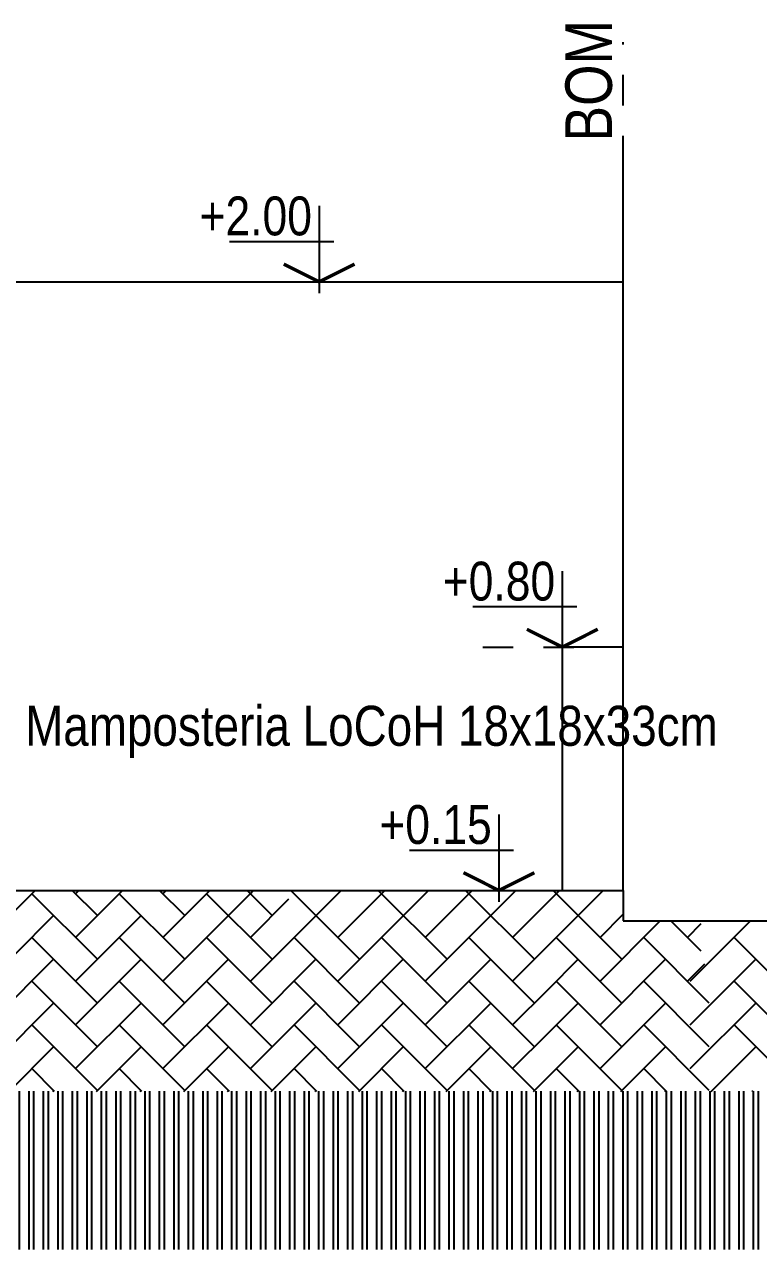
# Model space of a CAD drawing. Header units: millimetres. Extents: x 221 to 543, y -43 to 148.
# Drawn here: x 299.27 to 301.683, y 40.212 to 44.238 of the extents above; entities that cross this region are included whole.
import ezdxf

# ---------------------------------------------------------------- set-up
doc = ezdxf.new("R2010")
doc.units = ezdxf.units.MM
doc.linetypes.add('ACAD_ISO04W100', pattern=[30, 24, -3, 0, -3])
doc.linetypes.add('HIDDEN2', pattern=[4.7625, 3.175, -1.5875])
doc.layers.add('10-M-A-100', color=3, linetype='Continuous')
doc.layers.add('10-NIVELES EN CORTE', color=7, linetype='Continuous')
doc.styles.add('NARROW', font='ARIALN.TTF')

# ---------------------------------------------------------------- blocks, each defined once
blk = doc.blocks.new('NIVEL-CORTE')
at = {"color": 8}
for p, q in [((0, 0.3332), (0, -0.0499)), ((-0.0639, 0.1759), (0.3926, 0.1759))]:
    blk.add_line(p, q, dxfattribs=at)
at = {"layer": '10-M-A-100', "color": 8, "linetype": 'HIDDEN2', "ltscale": 0.03}
blk.add_line((0.3491, 0), (-0.0639, 0), dxfattribs=at)
at = {"layer": '10-NIVELES EN CORTE', "const_width": 0.015}
for points in [[(0, 0), (-0.1552, 0.0778)], [(0, 0), (0.1552, 0.0778)]]:
    blk.add_lwpolyline(points, dxfattribs=at)
at = {"layer": '10-NIVELES EN CORTE', "style": 'NARROW'}
blk.add_attdef('NIVEL', (0.0552, 0.2039), '', height=0.17, dxfattribs=at)

msp = doc.modelspace()

# ---------------------------------------------------------------- hatches: boundary and pattern name
h = msp.add_hatch()
h.set_pattern_fill('ANSI32', color=251, scale=0.005, angle=45, style=0)
h.set_pattern_definition([(90, (67.827806, 0.05659), (-0.047625, 3e-18), []), (90, (67.84368, 0.072465), (-0.047625, 3e-18), [])])
h.paths.add_polyline_path([(281.1349, 40.7326), (274.5328, 40.7326), (274.5328, 40.2119), (281.1349, 40.2119)])
h.paths.add_polyline_path([(285.5658, 40.7326), (281.1349, 40.7326), (281.1349, 40.2119), (285.5658, 40.2119)])
h.paths.add_polyline_path([(290.0854, 40.7326), (285.5658, 40.7326), (285.5658, 40.2119), (290.0854, 40.2119)])
h.paths.add_polyline_path([(294.8573, 40.7326), (290.0854, 40.7326), (290.0854, 40.2119), (294.8573, 40.2119)])
h.paths.add_polyline_path([(299.8386, 40.7326), (294.8573, 40.7326), (294.8573, 40.2119), (299.8386, 40.2119)])
h.paths.add_polyline_path([(304.0944, 40.7326), (299.8386, 40.7326), (299.8386, 40.2119), (304.0944, 40.2119)])

# ---------------------------------------------------------------- linework, layer by layer
at = {"color": 252, "linetype": 'ACAD_ISO04W100', "ltscale": 0.02}
msp.add_line((301.238, 43.3918), (301.238, 44.1795), dxfattribs=at)
at = {"color": 253}
for p, q in [((299.239, 43.3918), (301.238, 43.3918)), ((301.238, 42.1917), (301.238, 43.3918)), ((299.239, 41.3261), (299.3047, 41.3917)), ((299.5095, 41.3092), (299.427, 41.3917)), ((299.4377, 41.381), (299.4483, 41.3917)), ((299.4377, 41.2373), (299.592, 41.3917)), ((299.7969, 41.3092), (299.7143, 41.3917)), ((299.725, 41.0937), (300.0232, 41.3918)), ((299.725, 41.381), (299.7357, 41.3917)), ((299.725, 41.2373), (299.8794, 41.3917)), ((300.0842, 41.3092), (300.0017, 41.3917)), ((300.0124, 41.0937), (300.3106, 41.3918)), ((300.0124, 41.381), (300.0231, 41.3917)), ((300.3716, 41.1655), (300.1453, 41.3918)), ((300.2998, 41.2373), (300.4543, 41.3918)), ((300.2998, 41.0937), (300.598, 41.3918)), ((300.659, 41.1655), (300.4326, 41.3918)), ((300.5871, 41.2373), (300.7416, 41.3918)), ((300.5871, 41.0937), (300.8853, 41.3918)), ((300.9463, 41.1655), (300.72, 41.3918)), ((300.8745, 41.2373), (301.029, 41.3918)), ((300.9924, 41.2115), (301.1727, 41.3918)), ((301.2337, 41.1655), (301.0074, 41.3918)), ((299.5095, 41.1655), (299.294, 41.381)), ((299.7969, 41.1655), (299.5813, 41.381)), ((300.0842, 41.1655), (299.8687, 41.381)), ((300.0124, 41.2373), (300.139, 41.364)), ((299.239, 41.1824), (299.3658, 41.3092)), ((299.4377, 41.0937), (299.6532, 41.3092)), ((301.1619, 41.2373), (301.238, 41.3135)), ((301.1619, 41.0937), (301.3599, 41.2917)), ((301.4947, 41.1919), (301.3949, 41.2917)), ((301.4492, 41.2373), (301.4947, 41.2828)), ((301.4587, 41.0937), (301.6567, 41.2917)), ((299.5095, 41.0218), (299.294, 41.2373)), ((299.7969, 41.0218), (299.5813, 41.2373)), ((300.0842, 41.0218), (299.8687, 41.2373)), ((300.3716, 41.0218), (300.1561, 41.2373)), ((300.659, 41.0218), (300.4434, 41.2373)), ((300.9463, 41.0218), (300.7308, 41.2373)), ((301.2337, 41.0218), (301.0182, 41.2373)), ((301.5211, 41.0218), (301.3056, 41.2373)), ((301.8179, 41.0218), (301.6024, 41.2373)), ((300.8745, 41.0937), (300.9924, 41.2115)), ((299.1503, 40.95), (299.3658, 41.1655)), ((299.4377, 40.95), (299.6532, 41.1655)), ((299.725, 40.95), (299.9406, 41.1655)), ((300.0124, 40.95), (300.2279, 41.1655)), ((300.2998, 40.95), (300.5153, 41.1655)), ((300.5871, 40.95), (300.8027, 41.1655)), ((300.9924, 41.0679), (301.09, 41.1655)), ((301.1619, 40.95), (301.3774, 41.1655)), ((301.4492, 41.0937), (301.5066, 41.151)), ((301.4587, 40.95), (301.6742, 41.1655)), ((299.5095, 40.8781), (299.294, 41.0937)), ((299.7969, 40.8781), (299.5813, 41.0937)), ((300.0842, 40.8781), (299.8687, 41.0937)), ((300.3716, 40.8781), (300.1561, 41.0937)), ((300.659, 40.8781), (300.4434, 41.0937)), ((300.9463, 40.8781), (300.7308, 41.0937)), ((300.8745, 40.95), (300.9924, 41.0679)), ((301.2337, 40.8781), (301.0182, 41.0937)), ((301.5211, 40.8781), (301.3056, 41.0937)), ((301.8179, 40.8781), (301.6024, 41.0937)), ((299.1503, 40.8063), (299.3658, 41.0218)), ((299.4377, 40.8063), (299.6532, 41.0218)), ((299.725, 40.8063), (299.9406, 41.0218)), ((300.0124, 40.8063), (300.2279, 41.0218)), ((300.2998, 40.8063), (300.5153, 41.0218)), ((300.5871, 40.8063), (300.8027, 41.0218)), ((300.9924, 40.9242), (301.09, 41.0218)), ((301.1619, 40.8063), (301.3774, 41.0218)), ((301.4587, 40.8063), (301.6742, 41.0218)), ((299.5095, 40.7344), (299.294, 40.95)), ((299.7969, 40.7344), (299.5813, 40.95)), ((300.0842, 40.7344), (299.8687, 40.95)), ((300.3716, 40.7344), (300.1561, 40.95)), ((300.659, 40.7344), (300.4434, 40.95)), ((300.9463, 40.7344), (300.7308, 40.95)), ((301.2337, 40.7344), (301.0182, 40.95)), ((301.5211, 40.7344), (301.3056, 40.95)), ((301.8179, 40.7344), (301.6024, 40.95)), ((300.8745, 40.8063), (300.9924, 40.9242)), ((299.2193, 40.7316), (299.3658, 40.8781)), ((299.5066, 40.7316), (299.6532, 40.8781)), ((299.794, 40.7316), (299.9406, 40.8781)), ((300.0814, 40.7316), (300.2279, 40.8781)), ((300.3687, 40.7316), (300.5153, 40.8781)), ((300.6561, 40.7316), (300.8027, 40.8781)), ((300.9924, 40.7805), (301.09, 40.8781)), ((301.2308, 40.7316), (301.3774, 40.8781)), ((301.5276, 40.7316), (301.6742, 40.8781)), ((299.3687, 40.7316), (299.294, 40.8063)), ((299.6561, 40.7316), (299.5813, 40.8063)), ((299.9434, 40.7316), (299.8687, 40.8063)), ((300.2308, 40.7316), (300.1561, 40.8063)), ((300.5182, 40.7316), (300.4434, 40.8063)), ((300.8055, 40.7316), (300.7308, 40.8063)), ((300.9435, 40.7316), (300.9924, 40.7805)), ((301.0929, 40.7316), (301.0182, 40.8063)), ((301.3803, 40.7316), (301.3056, 40.8063)), ((299.3629, 40.7316), (299.3658, 40.7344)), ((299.6503, 40.7316), (299.6532, 40.7344)), ((299.9377, 40.7316), (299.9406, 40.7344)), ((300.225, 40.7316), (300.2279, 40.7344)), ((300.5124, 40.7316), (300.5153, 40.7344)), ((300.7998, 40.7316), (300.8027, 40.7344)), ((301.0871, 40.7316), (301.09, 40.7344)), ((301.3745, 40.7316), (301.3774, 40.7344)), ((301.6619, 40.7316), (301.6648, 40.7344))]:
    msp.add_line(p, q, dxfattribs=at)
at = {"color": 2}
for p, q in [((301.238, 42.1917), (301.038, 42.1917)), ((301.038, 42.1917), (301.038, 41.3917)), ((301.238, 41.3917), (301.238, 42.1917))]:
    msp.add_line(p, q, dxfattribs=at)
at = {"color": 6}
for p, q in [((274.5328, 41.3918), (301.2396, 41.3918)), ((301.238, 41.3917), (301.238, 41.2917)), ((301.238, 41.2917), (302.5936, 41.2917))]:
    msp.add_line(p, q, dxfattribs=at)

# ---------------------------------------------------------------- block references
at = {"color": 3}
ref = msp.add_blockref('NIVEL-CORTE', (300.2385, 43.3918), dxfattribs=dict(at, xscale=-0.75, yscale=0.75, zscale=0.75))
ref.add_attrib('NIVEL', '+2.00', (299.8454, 43.5447), dxfattribs={"layer": '10-NIVELES EN CORTE', "height": 0.1275, "style": 'NARROW'})
ref = msp.add_blockref('NIVEL-CORTE', (301.038, 42.1917), dxfattribs=dict(at, xscale=-0.75, yscale=0.75, zscale=0.75))
ref.add_attrib('NIVEL', '+0.80', (300.6449, 42.3446), dxfattribs={"layer": '10-NIVELES EN CORTE', "height": 0.1275, "style": 'NARROW'})
ref = msp.add_blockref('NIVEL-CORTE', (300.8296, 41.3917), dxfattribs=dict(at, xscale=-0.75, yscale=0.75, zscale=0.75))
ref.add_attrib('NIVEL', '+0.15', (300.4365, 41.5446), dxfattribs={"layer": '10-NIVELES EN CORTE', "height": 0.1275, "style": 'NARROW'})

# ---------------------------------------------------------------- texts
at = {"color": 0, "style": 'NARROW'}
msp.add_text('BOM', height=0.15289, rotation=90, dxfattribs=at).set_placement((301.201, 43.853))
msp.add_text('Mamposteria LoCoH 18x18x33cm', height=0.131483, dxfattribs=at).set_placement((299.2721, 41.8672))

doc.saveas('drawing.dxf')
